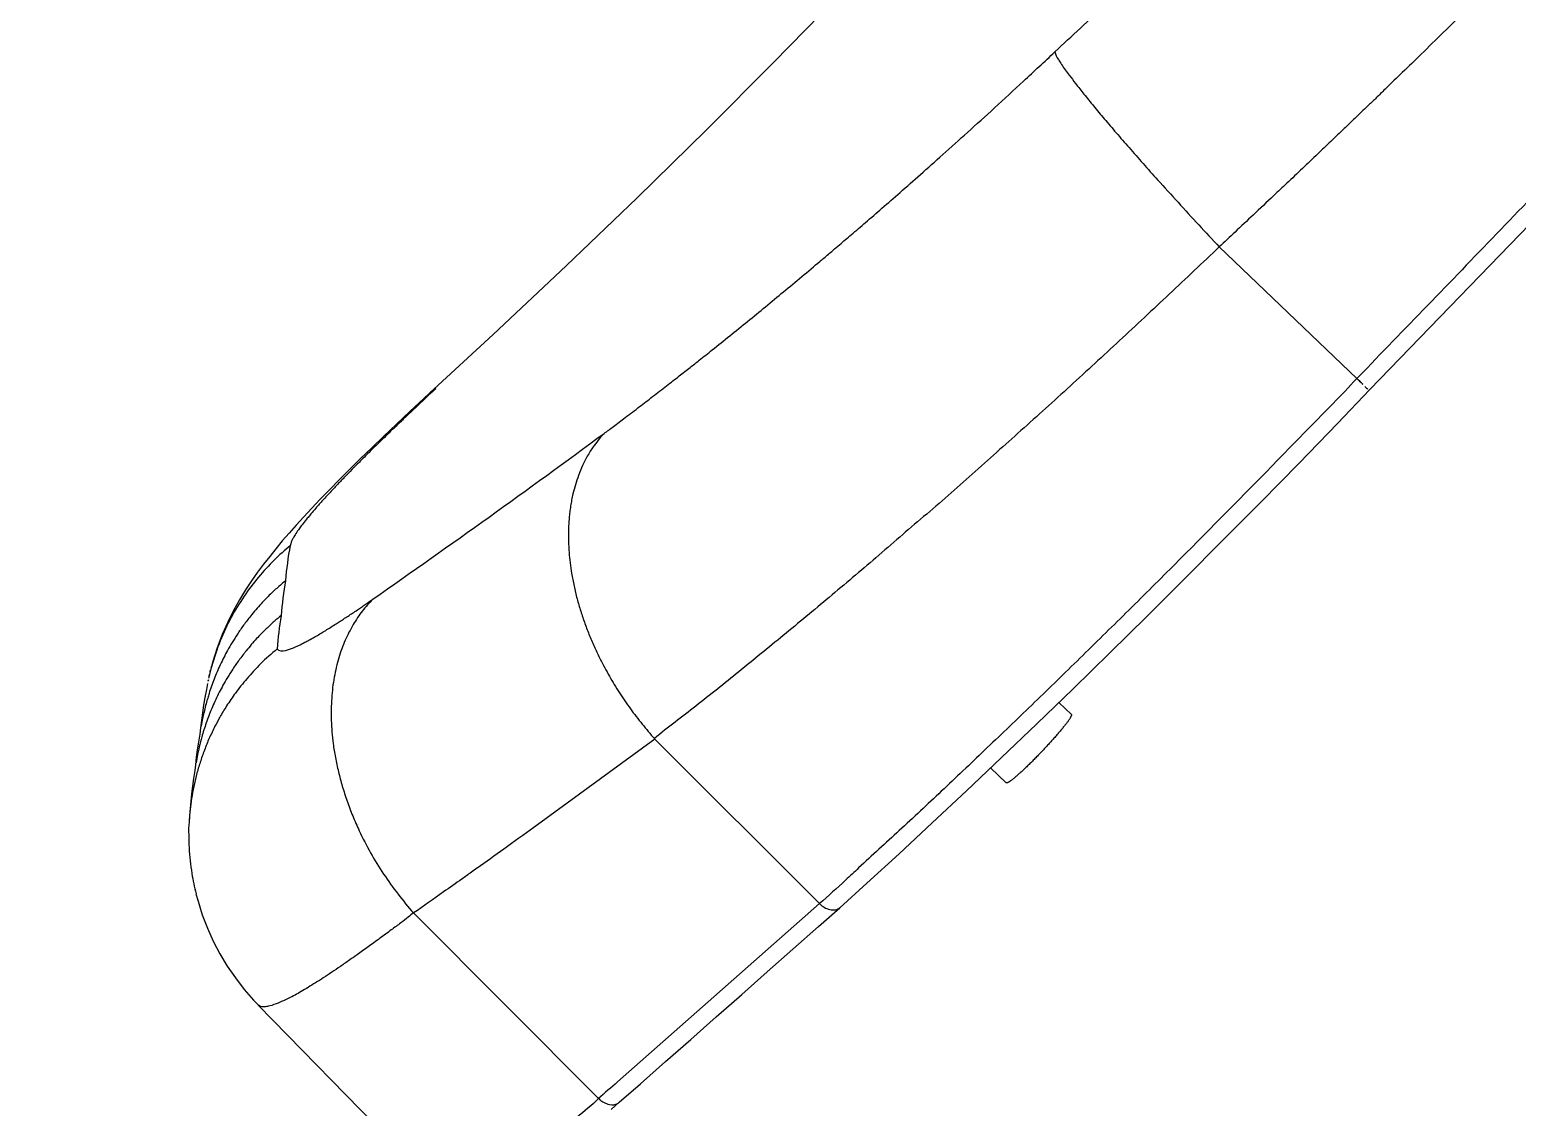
# Model space of a CAD drawing. Header units: millimetres. Extents: x 1145859089 to 1147511753, y -1047484727 to -1047247487.
# Drawn here: x 1146330588 to 1146330710.9, y -1047436452.2 to -1047436363.2 of the extents above; entities that cross this region are included whole.
import ezdxf
from ezdxf.xclip import XClip

# ---------------------------------------------------------------- set-up
doc = ezdxf.new("R2010")
doc.units = ezdxf.units.MM
doc.header["$LTSCALE"] = 100
doc.header["$MEASUREMENT"] = 0
doc.header["$XCLIPFRAME"] = 2
doc.linetypes.add('CENTERX2', pattern=[4, 2.5, -0.5, 0.5, -0.5])
doc.layers.get('0').update_dxf_attribs({"linetype": 'CONTINUOUS'})
for name, color, linetype in [('L-지중매입', 3, 'CENTERX2'), ('XREF', 135, 'CONTINUOUS'), ('단지배치도$0$W240910', 135, 'CONTINUOUS')]:
    doc.layers.add(name, color=color, linetype=linetype)

# ---------------------------------------------------------------- blocks, each defined once
blk = doc.blocks.new('단지배치도$0$zw$9902')
at = {"layer": '단지배치도$0$W240910', "linetype": 'ByBlock', "ltscale": 20}
for p, q in [((61981.17, -64991.06), (61975.8, -64996.57)), ((61975.8, -64996.57), (61970.26, -65002.13)), ((61970.26, -65002.13), (61964.55, -65007.73)), ((62034.98, -65013.33), (62045.31, -65002.6)), ((61964.55, -65007.73), (61958.68, -65013.36)), ((62012.63, -65011.79), (62023.99, -65022.66)), ((61958.68, -65013.36), (61952.65, -65019.03)), ((62025.08, -65023.58), (62034.98, -65013.33)), ((61952.65, -65019.03), (61947.39, -65023.86)), ((62022.39, -65026.38), (62025.08, -65023.58)), ((62024.12, -65022.53), (62023.99, -65022.66)), ((62023.99, -65022.66), (62024.03, -65022.7)), ((61946.91, -65024.31), (61945.76, -65025.38)), ((61947.39, -65023.86), (61946.91, -65024.31)), ((61945.76, -65025.38), (61944.66, -65026.42)), ((61944.66, -65026.42), (61943.61, -65027.42)), ((62019.22, -65029.64), (62022.39, -65026.38)), ((61942.62, -65028.38), (61941.67, -65029.3)), ((61943.61, -65027.42), (61942.62, -65028.38)), ((61941.67, -65029.3), (61940.77, -65030.19)), ((62016.05, -65032.87), (62019.22, -65029.64)), ((61939.92, -65031.04), (61939.12, -65031.85)), ((61940.77, -65030.19), (61939.92, -65031.04)), ((61939.12, -65031.85), (61938.37, -65032.63)), ((61937.67, -65033.37), (61937, -65034.09)), ((61938.37, -65032.63), (61937.67, -65033.37)), ((62012.9, -65036.05), (62016.05, -65032.87)), ((61937, -65034.09), (61936.38, -65034.77)), ((61935.79, -65035.43), (61935.23, -65036.08)), ((61936.38, -65034.77), (61935.79, -65035.43)), ((61934.7, -65036.72), (61934.19, -65037.35)), ((61935.23, -65036.08), (61934.7, -65036.72)), ((62009.77, -65039.2), (62012.9, -65036.05)), ((61933.68, -65038), (61933.18, -65038.67)), ((61934.19, -65037.35), (61933.68, -65038)), ((61932.69, -65039.38), (61932.19, -65040.13)), ((61933.18, -65038.67), (61932.69, -65039.38)), ((62006.66, -65042.29), (62009.77, -65039.2)), ((61932.19, -65040.13), (61931.7, -65040.95)), ((61931.2, -65041.83), (61930.73, -65042.78)), ((61931.7, -65040.95), (61931.2, -65041.83)), ((61930.73, -65042.78), (61930.27, -65043.81)), ((62003.59, -65045.32), (62006.66, -65042.29)), ((61930.27, -65043.81), (61929.85, -65044.92)), ((61929.85, -65044.92), (61929.47, -65046.12)), ((62000.55, -65048.29), (62003.59, -65045.32)), ((61929.47, -65046.12), (61929.14, -65047.41)), ((61929.06, -65047.86), (61928.96, -65048.35)), ((61928.84, -65049), (61928.73, -65049.64)), ((61928.96, -65048.35), (61928.84, -65049)), ((61997.56, -65051.18), (62000.55, -65048.29)), ((62000.41, -65050.42), (61999.37, -65049.43)), ((61928.64, -65050.28), (61928.55, -65050.9)), ((61928.73, -65049.64), (61928.64, -65050.28)), ((61928.47, -65051.52), (61928.41, -65052.04)), ((61928.55, -65050.9), (61928.47, -65051.52)), ((61928.62, -65050.89), (61928.53, -65051.38)), ((61994.62, -65054), (61997.56, -65051.18)), ((61928.31, -65052.69), (61928.21, -65053.33)), ((61928.41, -65052.04), (61928.31, -65052.69)), ((61966.01, -65052.44), (61956.02, -65059.74)), ((61966.01, -65052.44), (61965.97, -65052.4)), ((61966.01, -65052.44), (61979.6, -65066.03)), ((61928.13, -65053.95), (61928.06, -65054.57)), ((61928.2, -65053.92), (61928.12, -65054.4)), ((61928.21, -65053.33), (61928.13, -65053.95)), ((61991.74, -65056.73), (61994.62, -65054)), ((61928, -65055.05), (61927.9, -65055.7)), ((61928.06, -65054.57), (61928, -65055.05)), ((61995.03, -65056.06), (61993.74, -65054.83)), ((61927.82, -65056.33), (61927.74, -65056.96)), ((61927.9, -65055.7), (61927.82, -65056.33)), ((61988.92, -65059.37), (61991.74, -65056.73)), ((61927.67, -65057.57), (61927.61, -65058.18)), ((61927.74, -65056.96), (61927.67, -65057.57)), ((61927.57, -65058.78), (61927.54, -65059.19)), ((61927.61, -65058.18), (61927.57, -65058.78)), ((61986.18, -65061.92), (61988.92, -65059.37)), ((61983.51, -65064.36), (61986.18, -65061.92)), ((61928.1, -65065.22), (61928.27, -65065.83)), ((61981.28, -65066.38), (61983.51, -65064.36)), ((61928.27, -65065.83), (61928.62, -65066.96)), ((61979.6, -65066.03), (61970.42, -65074.16)), ((61979.53, -65067.93), (61981.28, -65066.38)), ((61979.6, -65066.03), (61979.64, -65066.06)), ((61928.62, -65066.96), (61929.05, -65068.06)), ((61946.08, -65066.81), (61961.36, -65082.13)), ((61929.05, -65068.06), (61929.53, -65069.14)), ((61977.41, -65069.81), (61979.53, -65067.93)), ((61929.53, -65069.14), (61930.08, -65070.19)), ((61930.08, -65070.19), (61930.69, -65071.2)), ((61975.29, -65071.68), (61977.41, -65069.81)), ((61930.69, -65071.2), (61931.36, -65072.18)), ((61931.36, -65072.18), (61932.08, -65073.12)), ((61973.18, -65073.55), (61975.29, -65071.68)), ((61932.08, -65073.12), (61932.86, -65074.01)), ((61932.86, -65074.01), (61933.26, -65074.43)), ((61971.08, -65075.4), (61973.18, -65073.55)), ((61933.25, -65074.43), (61933.25, -65074.42)), ((61933.25, -65074.43), (61949.06, -65090.59)), ((61968.98, -65077.25), (61971.08, -65075.4)), ((61966.89, -65079.09), (61968.98, -65077.25)), ((61964.81, -65080.92), (61966.89, -65079.09)), ((61963.06, -65082.45), (61964.81, -65080.92)), ((61961.36, -65082.13), (61961.4, -65082.16)), ((61962.4, -65083.03), (61963.07, -65082.45))]:
    blk.add_line(p, q, dxfattribs=at)
at = {"layer": '단지배치도$0$W240910'}
for centre, radius, start, end in [((56819.18, -60798.97), 5249.43, 201.4083, 356.71209), ((56819.18, -60798.97), 5399.43, 202.10162, 356.71209), ((57394.29, -57699.4), 11431.38, 251.62775, 321.418131)]:
    blk.add_arc(centre, radius, start, end, dxfattribs=at)
at = {"layer": '단지배치도$0$W240910', "linetype": 'ByBlock', "ltscale": 20}
for centre, radius, start, end in [((62116.86, -65205.71), 248.49, 132.8342, 133.1928), ((61396.07, -64257.97), 954.87, 304.92303, 306.33368), ((61959.4, -65041.06), 23.96, 168.9439, 175.9233), ((61958.35, -65043.69), 23.25, 169.2664, 176.4123), ((61957.46, -65046.32), 22.69, 169.6368, 176.6884), ((61947.25, -65051.43), 18.54, 165.4099, 166.5405), ((61946.87, -65051.33), 18.15, 164.2105, 165.4101), ((61948.06, -65051.61), 19.37, 167.8767, 168.8236), ((61947.66, -65051.53), 18.96, 166.5413, 167.8781), ((61947.5, -65057.53), 19.64, 164.4553, 169.3858), ((61933.73, -65073.98), 0.627, 223.1208, 225.09), ((59199.11, -61934.17), 4188.04, 311.29443, 311.43124)]:
    blk.add_arc(centre, radius, start, end, dxfattribs=at)
for points, start_tangent, end_tangent in [([(61999.05, -64995.68), (62003.25, -64991.74), (62007.56, -64987.65), (62011.99, -64983.4), (62016.53, -64978.98), (62021.12, -64974.47), (62022.15, -64973.45), (62023.39, -64972.22), (62024.6, -64971.01), (62025.78, -64969.83), (62026.94, -64968.67), (62028.06, -64967.54), (62030.98, -64964.58), (62033.69, -64961.82), (62036.19, -64959.25), (62038.49, -64956.88), (62040.57, -64954.72), (62042.06, -64953.16), (62043.43, -64951.73), (62044.67, -64950.41), (62045.98, -64949.04), (62047.4, -64947.53), (62049.38, -64945.42), (62051.55, -64943.1), (62053.9, -64940.56), (62056.44, -64937.8), (62059.16, -64934.83), (62062.36, -64931.3), (62065.77, -64927.51), (62066.47, -64926.72), (62067.1, -64926.01), (62067.72, -64925.31), (62068.35, -64924.61), (62068.97, -64923.91), (62072.82, -64919.54), (62076.57, -64915.23), (62080.17, -64911.05), (62083.62, -64907.01), (62086.92, -64903.1)], (0.730815, 0.682576), (0.643525, 0.765425)), ([(62059.82, -64964.93), (62055.88, -64969.06), (62055.44, -64969.52), (62055, -64969.98), (62054.55, -64970.44), (62054.11, -64970.9), (62053.52, -64971.52), (62052.86, -64972.19), (62051.97, -64973.12), (62051.1, -64974.01), (62050.08, -64975.06), (62048.91, -64976.26), (62048.21, -64976.98), (62047.84, -64977.36), (62047.46, -64977.74), (62047.09, -64978.13), (62046.71, -64978.52), (62046.32, -64978.91), (62045.94, -64979.3), (62042.79, -64982.49), (62039.48, -64985.81), (62038.72, -64986.57), (62037.95, -64987.34), (62037.17, -64988.12), (62036.34, -64988.94), (62035.24, -64990.03), (62034.19, -64991.07), (62033.19, -64992.06), (62031.13, -64994.08), (62029.32, -64995.86), (62027.75, -64997.39), (62026.42, -64998.67), (62025.68, -64999.4), (62025.04, -65000.01), (62024.5, -65000.53), (62023.84, -65001.17), (62022.95, -65002.02), (62021.85, -65003.07), (62020.75, -65004.12), (62019.5, -65005.31), (62018.21, -65006.53), (62017.12, -65007.56), (62015.43, -65009.16), (62013.93, -65010.56), (62012.63, -65011.79)], (-0.678951, -0.734183), (-0.732948, -0.680285)), ([(62067.92, -64976.91), (62058.56, -64986.72), (62047.05, -64998.73), (62035.53, -65010.72), (62024.12, -65022.53)], (-0.690088, -0.723726), (-0.695487, -0.718539)), ([(61961.81, -65027.2), (61962.58, -65026.63), (61963.55, -65025.89), (61964.75, -65024.98), (61965.82, -65024.16), (61966.98, -65023.26), (61968.02, -65022.45), (61968.92, -65021.74), (61969.67, -65021.15), (61970.75, -65020.29), (61972.2, -65019.13), (61973.67, -65017.94), (61975.15, -65016.73), (61976.64, -65015.49), (61978.15, -65014.24), (61979.67, -65012.96), (61979.97, -65012.71), (61980.71, -65012.08), (61981.26, -65011.61), (61982.24, -65010.77), (61983.41, -65009.77), (61984.76, -65008.6), (61986.26, -65007.29), (61987.94, -65005.81), (61989.79, -65004.16), (61991.83, -65002.33), (61994.06, -65000.31), (61996.46, -64998.09), (61999.05, -64995.68)], (0.80113, 0.59849), (0.728682, 0.684852)), ([(61999.05, -64995.68), (61999.34, -64996.31), (61999.6, -64996.71), (61999.9, -64997.15), (62000.23, -64997.6), (62000.76, -64998.29), (62001.45, -64999.17), (62002.25, -65000.15), (62003.13, -65001.21), (62004.11, -65002.36), (62005.18, -65003.59), (62006.33, -65004.9), (62007.54, -65006.25), (62009.22, -65008.1), (62010.93, -65009.97), (62012.63, -65011.79)], (0.104431, -0.994532), (0.684156, -0.729336)), ([(62012.63, -65011.79), (62008.5, -65015.69), (62004.39, -65019.53), (62000.31, -65023.29), (61996.25, -65026.96), (61992.22, -65030.56), (61988.21, -65034.07)], (-0.727344, -0.686273), (-0.768603, -0.639726)), ([(61947.92, -65023.49), (61947.49, -65023.77), (61947.41, -65023.84)], (-0.854932, -0.51874), (-0.74078, -0.671748)), ([(62023.99, -65022.66), (62020.05, -65026.74), (62016.11, -65030.78), (62012.19, -65034.76), (62008.3, -65038.67), (62004.44, -65042.5), (62000.64, -65046.23)], (-0.679247, -0.73391), (-0.715268, -0.698851)), ([(62024.03, -65022.7), (62024.44, -65023.08), (62024.66, -65023.32)], (0.724621, -0.689147), (0.69312, -0.720823)), ([(62024.66, -65023.32), (62025.08, -65023.58)], (0.69312, -0.720823), (-0.138772, 0.990324)), ([(61946.78, -65024.55), (61945.68, -65025.59), (61945.3, -65025.95), (61945.01, -65026.23), (61944.63, -65026.59), (61944.18, -65027.02), (61943.66, -65027.53), (61943.06, -65028.11), (61942.6, -65028.56), (61942.19, -65028.97), (61941.83, -65029.33), (61941.52, -65029.64), (61941.25, -65029.91), (61940.71, -65030.47), (61940.4, -65030.78), (61940.1, -65031.09), (61939.81, -65031.39), (61939.53, -65031.69), (61939.26, -65031.98), (61938.58, -65032.72), (61937.99, -65033.38), (61937.59, -65033.85), (61937.36, -65034.13), (61937.11, -65034.43), (61936.8, -65034.84), (61936.57, -65035.15), (61936.29, -65035.57), (61936.1, -65035.89), (61935.89, -65036.47)], (-0.729272, -0.684223), (-0.172786, -0.984959)), ([(61961.81, -65027.2), (61961.44, -65027.62), (61960.99, -65028.2), (61960.49, -65028.97), (61960.03, -65029.85), (61959.7, -65030.67), (61959.44, -65031.45), (61959.24, -65032.19), (61959.13, -65032.69), (61959.05, -65033.19), (61958.98, -65033.69), (61958.93, -65034.19), (61958.89, -65034.69), (61958.87, -65035.19), (61958.92, -65037.03), (61959.13, -65038.75), (61959.33, -65039.8), (61959.58, -65040.85), (61959.88, -65041.88), (61960.23, -65042.91), (61960.61, -65043.91), (61961.04, -65044.9), (61961.5, -65045.85), (61962.25, -65047.25), (61963.08, -65048.62), (61963.99, -65049.95), (61964.96, -65051.21), (61965.97, -65052.4)], (-0.715247, -0.698872), (0.669833, -0.742512)), ([(61988.21, -65034.07), (61984.27, -65037.46), (61980.4, -65040.74), (61976.61, -65043.89), (61972.94, -65046.88), (61969.39, -65049.72), (61965.97, -65052.4)], (-0.768603, -0.639726), (-0.77219, -0.635391)), ([(61935.89, -65036.47), (61934.55, -65037.67), (61933.27, -65039.06), (61932.08, -65040.64), (61931.02, -65042.39), (61930.11, -65044.32), (61929.41, -65046.39)], (-0.769416, -0.638749), (-0.272141, -0.962257)), ([(61935.51, -65039.36), (61934.94, -65039.84), (61934.26, -65040.47), (61933.48, -65041.27), (61932.62, -65042.27), (61932.03, -65043.04), (61931.52, -65043.78), (61931.08, -65044.48), (61930.71, -65045.12), (61930.4, -65045.71), (61930.11, -65046.3), (61929.84, -65046.9), (61929.6, -65047.49), (61929.38, -65048.08), (61929.18, -65048.67), (61929.07, -65049.06)], (-0.773606, -0.633667), (-0.283822, -0.958877)), ([(61934.81, -65045), (61935.49, -65045.13), (61936.15, -65044.9), (61936.58, -65044.71), (61937.09, -65044.45), (61937.42, -65044.28), (61937.91, -65044), (61938.34, -65043.76), (61938.71, -65043.53), (61939.13, -65043.27), (61939.58, -65042.99), (61939.93, -65042.77), (61940.29, -65042.53), (61940.66, -65042.29), (61941.04, -65042.04), (61941.43, -65041.78), (61941.77, -65041.54), (61942.08, -65041.33), (61942.7, -65040.89)], (0.485831, -0.874053), (0.818931, 0.573891)), ([(61942.7, -65040.89), (61941.85, -65041.86), (61941.09, -65042.99), (61940.43, -65044.28), (61939.9, -65045.73), (61939.52, -65047.33), (61939.31, -65049.06), (61939.28, -65050.9), (61939.43, -65052.82), (61939.62, -65053.96), (61939.87, -65055.14), (61940.19, -65056.34), (61940.58, -65057.56), (61941.05, -65058.79), (61941.59, -65060.02), (61942.52, -65061.83), (61943.6, -65063.59), (61944.79, -65065.25), (61946.08, -65066.81)], (-0.696663, -0.717398), (0.664347, -0.747424)), ([(61935.14, -65042.23), (61934.57, -65042.72), (61933.89, -65043.35), (61933.11, -65044.15), (61932.25, -65045.15), (61931.66, -65045.92), (61931.14, -65046.66), (61930.7, -65047.36), (61930.33, -65048), (61930.02, -65048.58), (61929.73, -65049.18), (61929.46, -65049.78), (61929.22, -65050.37), (61929, -65050.96), (61928.8, -65051.55), (61928.62, -65052.13), (61928.58, -65052.27)], (-0.774749, -0.632269), (-0.26798, -0.963424)), ([(61934.81, -65045), (61933.44, -65046.23), (61932.3, -65047.47), (61931.36, -65048.64), (61930.63, -65049.71), (61930.07, -65050.64), (61929.67, -65051.39), (61929.43, -65051.88), (61929.2, -65052.37), (61928.99, -65052.86), (61928.8, -65053.36), (61928.61, -65053.86), (61928.45, -65054.36), (61928.29, -65054.86), (61928.15, -65055.36), (61927.74, -65057.35), (61927.54, -65059.19)], (-0.772318, -0.635236), (-0.060784, -0.998151)), ([(62000.64, -65046.23), (61996.9, -65049.86), (61993.24, -65053.37), (61989.67, -65056.76), (61986.2, -65060), (61982.84, -65063.09), (61981.76, -65064.1)], (-0.715268, -0.69885), (-0.734505, -0.678603)), ([(61929.07, -65049.06), (61929.01, -65049.25), (61928.86, -65049.82), (61928.62, -65050.89)], (-0.283822, -0.958877), (-0.190336, -0.981719)), ([(62000.41, -65050.42), (62000.42, -65050.44), (62000.42, -65050.46), (62000.41, -65050.49), (62000.4, -65050.53), (62000.38, -65050.58), (62000.35, -65050.63), (62000.32, -65050.69), (62000.28, -65050.76), (62000.23, -65050.84), (62000.17, -65050.92), (62000.11, -65051.01), (62000.04, -65051.1), (61999.96, -65051.2), (61999.88, -65051.3), (61999.79, -65051.41), (61999.7, -65051.53), (61999.6, -65051.65), (61999.5, -65051.78), (61999.39, -65051.9), (61999.28, -65052.04), (61999.16, -65052.17), (61999.04, -65052.31), (61998.91, -65052.45), (61998.78, -65052.59), (61998.65, -65052.74), (61998.52, -65052.89), (61998.38, -65053.03), (61998.24, -65053.18), (61998.1, -65053.33), (61997.96, -65053.48)], (0.723882, -0.689923), (-0.690066, -0.723747)), ([(61997.96, -65053.48), (61997.82, -65053.63), (61997.68, -65053.77), (61997.54, -65053.92), (61997.4, -65054.06), (61997.26, -65054.2), (61997.12, -65054.34), (61996.98, -65054.47), (61996.85, -65054.6), (61996.72, -65054.73), (61996.59, -65054.86), (61996.46, -65054.98), (61996.34, -65055.09), (61996.22, -65055.2), (61996.1, -65055.3), (61995.99, -65055.4), (61995.88, -65055.5), (61995.78, -65055.58), (61995.69, -65055.66), (61995.6, -65055.74), (61995.51, -65055.8), (61995.43, -65055.86), (61995.36, -65055.92), (61995.3, -65055.96), (61995.24, -65056), (61995.18, -65056.03), (61995.14, -65056.05), (61995.1, -65056.07), (61995.07, -65056.07), (61995.05, -65056.07), (61995.03, -65056.06)], (-0.690066, -0.723747), (-0.723882, 0.689923)), ([(61927.54, -65059.19), (61927.53, -65059.28), (61927.5, -65060.36), (61927.53, -65061.43), (61927.62, -65062.49), (61927.76, -65063.55), (61928.11, -65065.22)], (-0.060784, -0.998151), (0.245214, -0.969469)), ([(61956.02, -65059.74), (61953.53, -65061.53), (61951.32, -65063.12), (61950.85, -65063.45), (61950.06, -65064.01), (61948.56, -65065.07), (61946.08, -65066.81)], (-0.807085, -0.590436), (-0.818705, -0.574215)), ([(61981.76, -65064.1), (61979.6, -65066.03)], (-0.734505, -0.678603), (-0.760332, -0.649535)), ([(61979.64, -65066.06), (61980, -65066.34), (61980.46, -65066.53), (61980.95, -65066.54), (61981.27, -65066.38)], (0.725485, -0.688238), (0.756224, 0.654313)), ([(61946.08, -65066.81), (61945.64, -65067.15), (61945.02, -65067.63), (61944.23, -65068.21), (61943.3, -65068.9), (61942.79, -65069.27), (61942.32, -65069.61), (61941.41, -65070.26), (61940.8, -65070.69), (61940.04, -65071.22), (61939.31, -65071.71), (61938.62, -65072.17), (61937.97, -65072.58), (61937.36, -65072.96), (61936.78, -65073.29)], (-0.844311, -0.535853), (-0.906532, -0.422137)), ([(61936.78, -65073.29), (61935.76, -65073.85), (61934.89, -65074.25), (61934.19, -65074.49), (61933.83, -65074.56), (61933.44, -65074.54), (61933.28, -65074.43)], (-0.820144, -0.572157), (-0.708287, 0.705925)), ([(61962.91, -65080.77), (61961.36, -65082.13)], (-0.75137, -0.659881), (-0.751796, -0.659395)), ([(61961.36, -65082.13), (61959.56, -65083.69), (61957.88, -65085.12), (61956.32, -65086.39), (61955.27, -65087.22)], (-0.704408, -0.709795), (-0.789904, -0.61323)), ([(61961.4, -65082.16), (61961.72, -65082.41), (61962.11, -65082.59), (61962.78, -65082.61), (61963.06, -65082.45)], (0.312136, -0.950037), (0.756715, 0.653744))]:
    blk.add_spline(points, degree=3, dxfattribs=dict(at, start_tangent=start_tangent, end_tangent=end_tangent))
blk = doc.blocks.new('단지배치도')
blk.add_blockref('단지배치도$0$zw$9902', (141034.19, 142437.16))

msp = doc.modelspace()

# ---------------------------------------------------------------- linework, layer by layer
at = {"layer": 'L-지중매입', "ltscale": 2}
msp.add_arc((1146292364.149594, -1047402174.186541, 0), 45716.750817, 303.4822833292, 333.0437788935, dxfattribs=at)

# ---------------------------------------------------------------- block references
at = {"layer": 'XREF'}
ref = msp.add_blockref('단지배치도', (1146127639.433662, -1047513806.462535), dxfattribs=at)
XClip(ref).set_block_clipping_path([(72982.4064819524, 34919.7593965302), (360382.4067475507, 255319.7593436702)])

doc.saveas('drawing.dxf')
